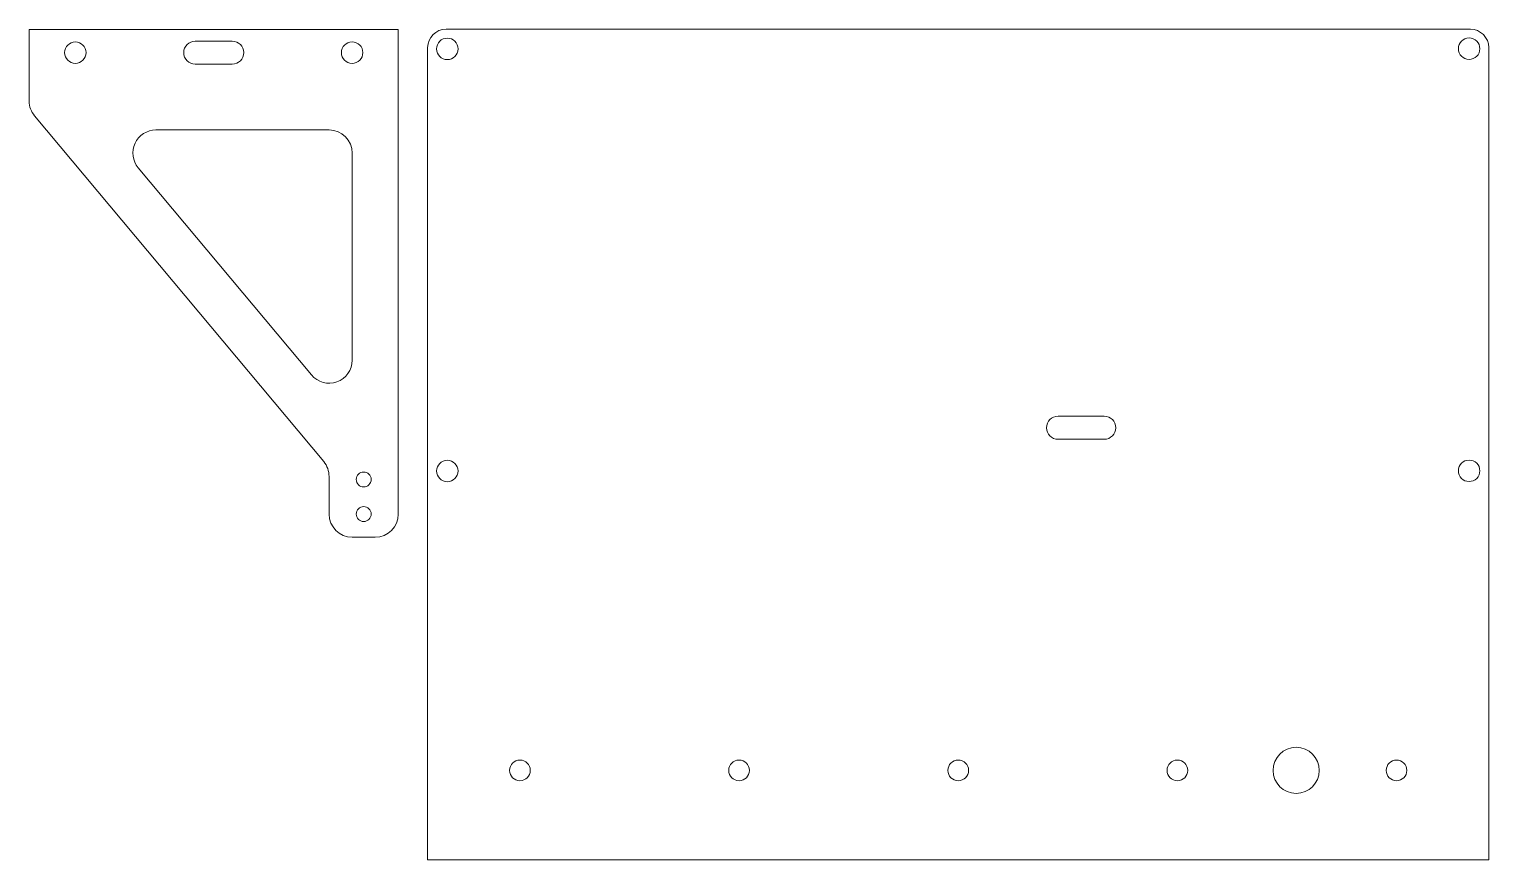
# Model space of a CAD drawing. Header units: inches. Extents: x 2.12 to 10.03, y 2.69 to 7.19.
import ezdxf

# ---------------------------------------------------------------- set-up
doc = ezdxf.new("R2010")
doc.units = ezdxf.units.IN
doc.header["$MEASUREMENT"] = 0

msp = doc.modelspace()

# ---------------------------------------------------------------- linework, layer by layer
at = {"color": 7, "linetype": 'Continuous', "lineweight": 15}
for p, q in [((2.1185, 6.8015), (2.1185, 7.1887)), ((2.1185, 7.1887), (4.1185, 7.1887)), ((3.0185, 7.1262), (3.2185, 7.1262)), ((4.1185, 4.5637), (4.1185, 7.1887)), ((4.3776, 7.1907), (9.9276, 7.1907)), ((4.2776, 7.0907), (4.2776, 2.6907)), ((10.0276, 7.0907), (10.0276, 2.6907)), ((3.0185, 7.0012), (3.2185, 7.0012)), ((2.1476, 6.7213), (3.7144, 4.848)), ((2.8052, 6.6447), (3.7435, 6.6447)), ((3.8685, 6.5197), (3.8685, 5.3977)), ((3.6476, 5.3175), (2.7093, 6.4395)), ((7.9436, 5.0942), (7.6936, 5.0942)), ((7.9436, 4.9692), (7.6936, 4.9692)), ((3.7435, 4.7678), (3.7435, 4.5637)), ((3.8685, 4.4387), (3.9935, 4.4387)), ((4.2776, 2.6907), (10.0276, 2.6907))]:
    msp.add_line(p, q, dxfattribs=at)
for centre, radius in [((2.3685, 7.0637), 0.058), ((3.8685, 7.0637), 0.058), ((4.3841, 7.0842), 0.058), ((9.9211, 7.0851), 0.058), ((4.3841, 4.7972), 0.058), ((9.9211, 4.7981), 0.058), ((3.931, 4.7512), 0.0405), ((3.931, 4.5637), 0.0405), ((8.9836, 3.1751), 0.125), ((4.7776, 3.1751), 0.056), ((5.9651, 3.1751), 0.056), ((7.1526, 3.1751), 0.056), ((8.3401, 3.1751), 0.056), ((9.5276, 3.1751), 0.056)]:
    msp.add_circle(centre, radius, dxfattribs=at)
for centre, radius, start, end in [((3.0185, 7.0637), 0.0625, 90, 270), ((3.2185, 7.0637), 0.0625, 270, 90), ((4.3776, 7.0907), 0.1, 90, 180), ((9.9276, 7.0907), 0.1, 0, 90), ((2.2435, 6.8015), 0.125, 180, 219.90769), ((2.8052, 6.5197), 0.125, 90, 219.90769), ((3.7435, 6.5197), 0.125, 0, 90), ((3.7435, 5.3977), 0.125, 219.90769, 0), ((7.6936, 5.0317), 0.0625, 90, 270), ((7.9436, 5.0317), 0.0625, 270, 90), ((3.6185, 4.7678), 0.125, 0, 39.90769), ((3.8685, 4.5637), 0.125, 180, 270), ((3.9935, 4.5637), 0.125, 270, 0)]:
    msp.add_arc(centre, radius, start, end, dxfattribs=at)

doc.saveas('drawing.dxf')
